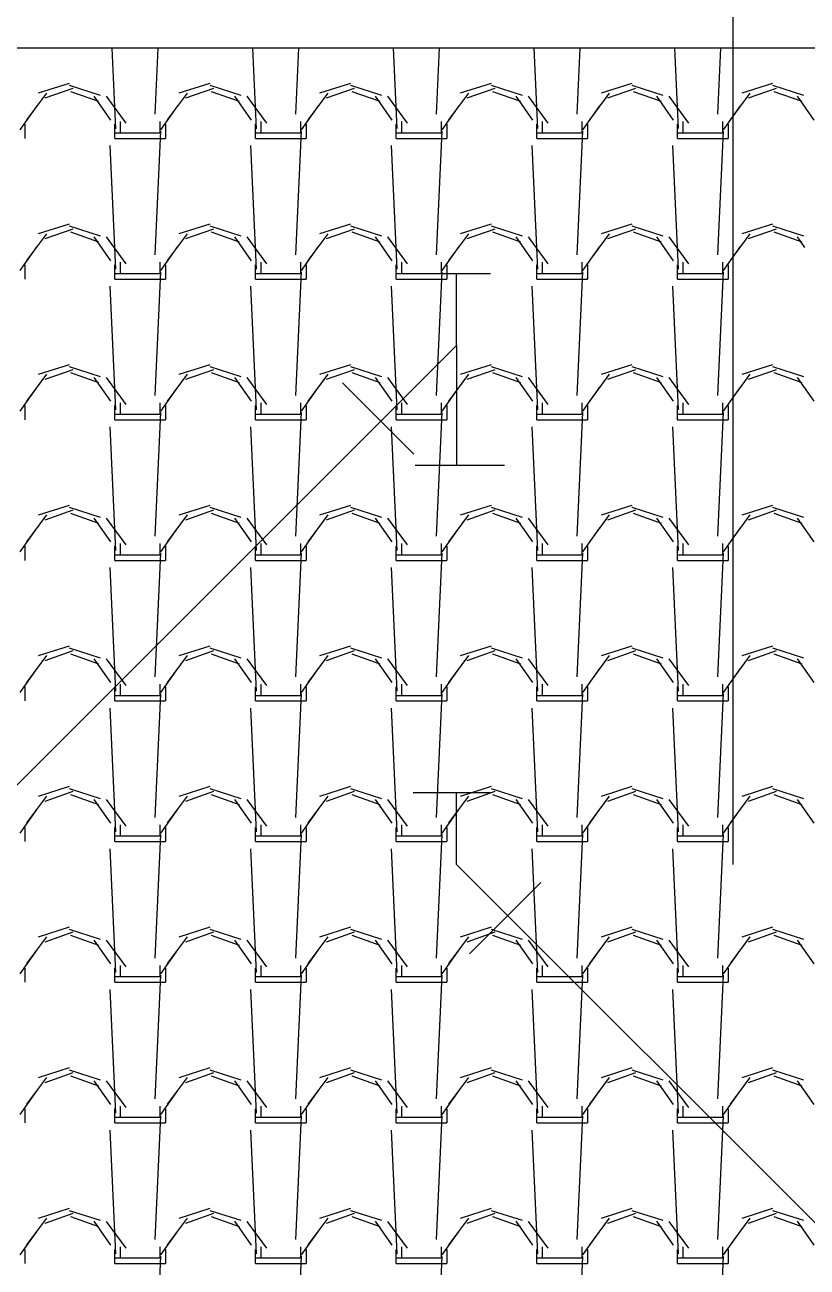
# Model space of a CAD drawing. Header units: millimetres. Extents: x 3923 to 4007, y 744 to 863.
# Drawn here: x 3931.839 to 3933.241, y 838.731 to 840.957 of the extents above; entities that cross this region are included whole.
import ezdxf

# ---------------------------------------------------------------- set-up
doc = ezdxf.new("R2010")
doc.units = ezdxf.units.MM
for name, color, linetype in [('-HIDRO', 8, 'Continuous'), ('CONEXÃO_HIDRÁULICA', 2, 'Continuous'), ('Esgoto', 5, 'Continuous')]:
    doc.layers.add(name, color=color, linetype=linetype)

msp = doc.modelspace()

# ---------------------------------------------------------------- linework, layer by layer
at = {"layer": '-HIDRO', "linetype": 'Continuous'}
for p, q in [((3938.5851, 840.915), (3929.0091, 840.915)), ((3932.0023, 840.771), (3931.9957, 840.915)), ((3932.073, 840.7968), (3932.0783, 840.915)), ((3932.2543, 840.771), (3932.2477, 840.915)), ((3932.325, 840.7968), (3932.3303, 840.915)), ((3932.5063, 840.7711), (3932.4997, 840.915)), ((3932.577, 840.7968), (3932.5823, 840.915)), ((3932.7583, 840.7711), (3932.7517, 840.915)), ((3932.829, 840.7968), (3932.8343, 840.915)), ((3933.0103, 840.7711), (3933.0037, 840.915)), ((3933.081, 840.7968), (3933.0863, 840.915)), ((3931.919, 840.8521), (3931.8636, 840.8345)), ((3931.9256, 840.8432), (3931.8752, 840.8256)), ((3931.9751, 840.8305), (3931.9196, 840.8482)), ((3931.9722, 840.8196), (3931.9218, 840.8373)), ((3932.171, 840.8521), (3932.1156, 840.8345)), ((3932.1776, 840.8432), (3932.1272, 840.8256)), ((3932.2271, 840.8305), (3932.1716, 840.8482)), ((3932.2242, 840.8196), (3932.1738, 840.8373)), ((3932.423, 840.8521), (3932.3676, 840.8345)), ((3932.4296, 840.8432), (3932.3792, 840.8256)), ((3932.4791, 840.8305), (3932.4236, 840.8482)), ((3932.4762, 840.8196), (3932.4258, 840.8373)), ((3932.675, 840.8521), (3932.6196, 840.8345)), ((3932.6816, 840.8432), (3932.6312, 840.8256)), ((3932.7311, 840.8305), (3932.6756, 840.8482)), ((3932.7282, 840.8196), (3932.6778, 840.8373)), ((3932.927, 840.8521), (3932.8716, 840.8345)), ((3932.9336, 840.8432), (3932.8832, 840.8256)), ((3932.9831, 840.8305), (3932.9276, 840.8482)), ((3932.9802, 840.8196), (3932.9298, 840.8373)), ((3933.179, 840.8521), (3933.1236, 840.8345)), ((3933.1856, 840.8432), (3933.1352, 840.8256)), ((3933.2351, 840.8305), (3933.1796, 840.8482)), ((3933.2322, 840.8196), (3933.1818, 840.8373)), ((3931.878, 840.8349), (3931.8427, 840.787)), ((3931.9937, 840.7865), (3931.9635, 840.8293)), ((3932.0209, 840.7811), (3931.9856, 840.829)), ((3932.13, 840.8349), (3932.0947, 840.787)), ((3932.2457, 840.7865), (3932.2155, 840.8293)), ((3932.2729, 840.7811), (3932.2376, 840.829)), ((3932.382, 840.8349), (3932.3467, 840.787)), ((3932.4977, 840.7865), (3932.4675, 840.8293)), ((3932.5249, 840.7811), (3932.4896, 840.829)), ((3932.634, 840.8349), (3932.5987, 840.787)), ((3932.7497, 840.7865), (3932.7195, 840.8293)), ((3932.7769, 840.7811), (3932.7416, 840.829)), ((3932.886, 840.8349), (3932.8507, 840.787)), ((3933.0017, 840.7865), (3932.9715, 840.8293)), ((3933.0289, 840.7811), (3932.9936, 840.829)), ((3933.138, 840.8349), (3933.1027, 840.787)), ((3933.2537, 840.7865), (3933.2235, 840.8293)), ((3931.8608, 840.8118), (3931.8306, 840.769)), ((3932.1128, 840.8118), (3932.0826, 840.769)), ((3932.3648, 840.8118), (3932.3346, 840.769)), ((3932.6168, 840.8118), (3932.5866, 840.769)), ((3932.8688, 840.8118), (3932.8386, 840.769)), ((3933.1208, 840.8118), (3933.0906, 840.769)), ((3931.8394, 840.7788), (3931.8394, 840.7536)), ((3932.0007, 840.7536), (3932.0007, 840.7788)), ((3932.0108, 840.7637), (3932.0108, 840.7838)), ((3932.0814, 840.7838), (3932.0814, 840.7637)), ((3932.0914, 840.7788), (3932.0914, 840.7536)), ((3932.2527, 840.7536), (3932.2527, 840.7788)), ((3932.2628, 840.7637), (3932.2628, 840.7838)), ((3932.3334, 840.7838), (3932.3334, 840.7637)), ((3932.3434, 840.7788), (3932.3434, 840.7536)), ((3932.5047, 840.7536), (3932.5047, 840.7788)), ((3932.5148, 840.7637), (3932.5148, 840.7838)), ((3932.5854, 840.7838), (3932.5854, 840.7637)), ((3932.5954, 840.7788), (3932.5954, 840.7536)), ((3932.7567, 840.7536), (3932.7567, 840.7788)), ((3932.7668, 840.7637), (3932.7668, 840.7838)), ((3932.8374, 840.7838), (3932.8374, 840.7637)), ((3932.8474, 840.7788), (3932.8474, 840.7536)), ((3933.0087, 840.7536), (3933.0087, 840.7788)), ((3933.0188, 840.7637), (3933.0188, 840.7838)), ((3933.0894, 840.7838), (3933.0894, 840.7637)), ((3933.0994, 840.7788), (3933.0994, 840.7536)), ((3932.0007, 840.7637), (3932.0108, 840.7637)), ((3932.0007, 840.7536), (3932.0108, 840.7536)), ((3932.0108, 840.7637), (3932.0814, 840.7637)), ((3932.0108, 840.7536), (3932.0914, 840.7536)), ((3932.073, 840.5448), (3932.083, 840.7666)), ((3932.2527, 840.7637), (3932.2628, 840.7637)), ((3932.2527, 840.7536), (3932.2628, 840.7536)), ((3932.2628, 840.7637), (3932.3334, 840.7637)), ((3932.2628, 840.7536), (3932.3434, 840.7536)), ((3932.325, 840.5448), (3932.335, 840.7666)), ((3932.5047, 840.7637), (3932.5148, 840.7637)), ((3932.5047, 840.7536), (3932.5148, 840.7536)), ((3932.5148, 840.7637), (3932.5854, 840.7637)), ((3932.5148, 840.7536), (3932.5954, 840.7536)), ((3932.577, 840.5448), (3932.587, 840.7665)), ((3932.7567, 840.7637), (3932.7668, 840.7637)), ((3932.7567, 840.7536), (3932.7668, 840.7536)), ((3932.7668, 840.7637), (3932.8374, 840.7637)), ((3932.7668, 840.7536), (3932.8474, 840.7536)), ((3932.829, 840.5448), (3932.839, 840.7665)), ((3933.0087, 840.7637), (3933.0188, 840.7637)), ((3933.0087, 840.7536), (3933.0188, 840.7536)), ((3933.0188, 840.7637), (3933.0894, 840.7637)), ((3933.0188, 840.7536), (3933.0994, 840.7536)), ((3933.081, 840.5448), (3933.091, 840.7665)), ((3932.0023, 840.519), (3931.9922, 840.7408)), ((3932.2543, 840.519), (3932.2442, 840.7408)), ((3932.5063, 840.5191), (3932.4962, 840.7408)), ((3932.7583, 840.5191), (3932.7482, 840.7408)), ((3933.0103, 840.5191), (3933.0002, 840.7408)), ((3931.919, 840.6001), (3931.8636, 840.5825)), ((3931.9256, 840.5912), (3931.8752, 840.5736)), ((3931.9751, 840.5785), (3931.9196, 840.5962)), ((3932.171, 840.6001), (3932.1156, 840.5825)), ((3932.1776, 840.5912), (3932.1272, 840.5736)), ((3932.2271, 840.5785), (3932.1716, 840.5962)), ((3932.423, 840.6001), (3932.3676, 840.5825)), ((3932.4296, 840.5912), (3932.3792, 840.5736)), ((3932.4791, 840.5785), (3932.4236, 840.5962)), ((3932.675, 840.6001), (3932.6196, 840.5825)), ((3932.6816, 840.5912), (3932.6312, 840.5736)), ((3932.7311, 840.5785), (3932.6756, 840.5962)), ((3932.927, 840.6001), (3932.8716, 840.5825)), ((3932.9336, 840.5912), (3932.8832, 840.5736)), ((3932.9831, 840.5785), (3932.9276, 840.5962)), ((3933.179, 840.6001), (3933.1236, 840.5825)), ((3933.1856, 840.5912), (3933.1352, 840.5736)), ((3933.2351, 840.5785), (3933.1796, 840.5962)), ((3931.878, 840.5829), (3931.8427, 840.535)), ((3931.9722, 840.5676), (3931.9218, 840.5853)), ((3931.9937, 840.5345), (3931.9635, 840.5773)), ((3932.0209, 840.5291), (3931.9856, 840.577)), ((3932.13, 840.5829), (3932.0947, 840.535)), ((3932.2242, 840.5676), (3932.1738, 840.5853)), ((3932.2457, 840.5345), (3932.2155, 840.5773)), ((3932.2729, 840.5291), (3932.2376, 840.577)), ((3932.382, 840.5829), (3932.3467, 840.535)), ((3932.4762, 840.5676), (3932.4258, 840.5853)), ((3932.4977, 840.5345), (3932.4675, 840.5773)), ((3932.5249, 840.5291), (3932.4896, 840.577)), ((3932.634, 840.5829), (3932.5987, 840.535)), ((3932.7282, 840.5676), (3932.6778, 840.5853)), ((3932.7497, 840.5345), (3932.7195, 840.5773)), ((3932.7769, 840.5291), (3932.7416, 840.577)), ((3932.886, 840.5829), (3932.8507, 840.535)), ((3932.9802, 840.5676), (3932.9298, 840.5853)), ((3933.0017, 840.5345), (3932.9715, 840.5773)), ((3933.0289, 840.5291), (3932.9936, 840.577)), ((3933.138, 840.5829), (3933.1027, 840.535)), ((3933.2322, 840.5676), (3933.1818, 840.5853)), ((3933.2369, 840.5583), (3933.2235, 840.5773)), ((3931.8608, 840.5598), (3931.8306, 840.517)), ((3932.1128, 840.5598), (3932.0826, 840.517)), ((3932.3648, 840.5598), (3932.3346, 840.517)), ((3932.6168, 840.5598), (3932.5866, 840.517)), ((3932.8688, 840.5598), (3932.8386, 840.517)), ((3933.1208, 840.5598), (3933.0906, 840.517)), ((3931.8394, 840.5268), (3931.8394, 840.5016)), ((3932.0007, 840.5016), (3932.0007, 840.5268)), ((3932.0108, 840.5117), (3932.0108, 840.5318)), ((3932.0814, 840.5318), (3932.0814, 840.5117)), ((3932.0914, 840.5268), (3932.0914, 840.5016)), ((3932.2527, 840.5016), (3932.2527, 840.5268)), ((3932.2628, 840.5117), (3932.2628, 840.5318)), ((3932.3334, 840.5318), (3932.3334, 840.5117)), ((3932.3434, 840.5268), (3932.3434, 840.5016)), ((3932.5047, 840.5016), (3932.5047, 840.5268)), ((3932.5148, 840.5117), (3932.5148, 840.5318)), ((3932.5854, 840.5318), (3932.5854, 840.5117)), ((3932.5954, 840.5268), (3932.5954, 840.5016)), ((3932.7567, 840.5016), (3932.7567, 840.5268)), ((3932.7668, 840.5117), (3932.7668, 840.5318)), ((3932.8374, 840.5318), (3932.8374, 840.5117)), ((3932.8474, 840.5268), (3932.8474, 840.5016)), ((3933.0087, 840.5016), (3933.0087, 840.5268)), ((3933.0188, 840.5117), (3933.0188, 840.5318)), ((3933.0894, 840.5318), (3933.0894, 840.5117)), ((3933.0994, 840.5268), (3933.0994, 840.5016)), ((3932.0007, 840.5117), (3932.0108, 840.5117)), ((3932.0108, 840.5117), (3932.0814, 840.5117)), ((3932.073, 840.2928), (3932.083, 840.5146)), ((3932.2527, 840.5117), (3932.2628, 840.5117)), ((3932.2628, 840.5117), (3932.3334, 840.5117)), ((3932.325, 840.2928), (3932.335, 840.5146)), ((3932.5047, 840.5117), (3932.5148, 840.5117)), ((3932.5148, 840.5117), (3932.5854, 840.5117)), ((3932.577, 840.2928), (3932.587, 840.5145)), ((3932.7567, 840.5117), (3932.7668, 840.5117)), ((3932.7668, 840.5117), (3932.8374, 840.5117)), ((3932.829, 840.2928), (3932.839, 840.5145)), ((3933.0087, 840.5117), (3933.0188, 840.5117)), ((3933.0188, 840.5117), (3933.0894, 840.5117)), ((3933.081, 840.2928), (3933.091, 840.5145)), ((3932.0023, 840.267), (3931.9922, 840.4888)), ((3932.0007, 840.5016), (3932.0108, 840.5016)), ((3932.0108, 840.5016), (3932.0914, 840.5016)), ((3932.2543, 840.267), (3932.2442, 840.4888)), ((3932.2527, 840.5016), (3932.2628, 840.5016)), ((3932.2628, 840.5016), (3932.3434, 840.5016)), ((3932.5063, 840.2671), (3932.4962, 840.4888)), ((3932.5047, 840.5016), (3932.5148, 840.5016)), ((3932.5148, 840.5016), (3932.5954, 840.5016)), ((3932.7583, 840.2671), (3932.7482, 840.4888)), ((3932.7567, 840.5016), (3932.7668, 840.5016)), ((3932.7668, 840.5016), (3932.8474, 840.5016)), ((3933.0103, 840.2671), (3933.0002, 840.4888)), ((3933.0087, 840.5016), (3933.0188, 840.5016)), ((3933.0188, 840.5016), (3933.0994, 840.5016)), ((3931.919, 840.3481), (3931.8636, 840.3305)), ((3932.171, 840.3481), (3932.1156, 840.3305)), ((3932.423, 840.3481), (3932.3676, 840.3305)), ((3932.675, 840.3481), (3932.6196, 840.3305)), ((3932.927, 840.3481), (3932.8716, 840.3305)), ((3933.179, 840.3481), (3933.1236, 840.3305)), ((3931.878, 840.3309), (3931.8427, 840.283)), ((3931.9256, 840.3392), (3931.8752, 840.3216)), ((3931.9751, 840.3265), (3931.9196, 840.3442)), ((3931.9722, 840.3156), (3931.9218, 840.3333)), ((3931.9937, 840.2825), (3931.9635, 840.3253)), ((3932.0209, 840.2771), (3931.9856, 840.325)), ((3932.13, 840.3309), (3932.0947, 840.283)), ((3932.1776, 840.3392), (3932.1272, 840.3216)), ((3932.2271, 840.3265), (3932.1716, 840.3442)), ((3932.2242, 840.3156), (3932.1738, 840.3333)), ((3932.2457, 840.2825), (3932.2155, 840.3253)), ((3932.2729, 840.2771), (3932.2376, 840.325)), ((3932.382, 840.3309), (3932.3467, 840.283)), ((3932.4296, 840.3392), (3932.3792, 840.3216)), ((3932.4791, 840.3265), (3932.4236, 840.3442)), ((3932.4762, 840.3156), (3932.4258, 840.3333)), ((3932.4977, 840.2825), (3932.4675, 840.3253)), ((3932.5249, 840.2771), (3932.4896, 840.325)), ((3932.634, 840.3309), (3932.5987, 840.283)), ((3932.6816, 840.3392), (3932.6312, 840.3216)), ((3932.7311, 840.3265), (3932.6756, 840.3442)), ((3932.7282, 840.3156), (3932.6778, 840.3333)), ((3932.7497, 840.2825), (3932.7195, 840.3253)), ((3932.7769, 840.2771), (3932.7416, 840.325)), ((3932.886, 840.3309), (3932.8507, 840.283)), ((3932.9336, 840.3392), (3932.8832, 840.3216)), ((3932.9831, 840.3265), (3932.9276, 840.3442)), ((3932.9802, 840.3156), (3932.9298, 840.3333)), ((3933.0017, 840.2825), (3932.9715, 840.3253)), ((3933.0289, 840.2771), (3932.9936, 840.325)), ((3933.138, 840.3309), (3933.1027, 840.283)), ((3933.1856, 840.3392), (3933.1352, 840.3216)), ((3933.2351, 840.3265), (3933.1796, 840.3442)), ((3933.2322, 840.3156), (3933.1818, 840.3333)), ((3933.2537, 840.2825), (3933.2235, 840.3253)), ((3931.8608, 840.3078), (3931.8306, 840.265)), ((3932.1128, 840.3078), (3932.0826, 840.265)), ((3932.3648, 840.3078), (3932.3346, 840.265)), ((3932.6168, 840.3078), (3932.5866, 840.265)), ((3932.8688, 840.3078), (3932.8386, 840.265)), ((3933.1208, 840.3078), (3933.0906, 840.265)), ((3932.0108, 840.2597), (3932.0108, 840.2798)), ((3932.0814, 840.2798), (3932.0814, 840.2597)), ((3932.2628, 840.2597), (3932.2628, 840.2798)), ((3932.3334, 840.2798), (3932.3334, 840.2597)), ((3932.5148, 840.2597), (3932.5148, 840.2798)), ((3932.5854, 840.2798), (3932.5854, 840.2597)), ((3932.7668, 840.2597), (3932.7668, 840.2798)), ((3932.8374, 840.2798), (3932.8374, 840.2597)), ((3933.0188, 840.2597), (3933.0188, 840.2798)), ((3933.0894, 840.2798), (3933.0894, 840.2597)), ((3931.8394, 840.2748), (3931.8394, 840.2496)), ((3932.0007, 840.2496), (3932.0007, 840.2748)), ((3932.0007, 840.2597), (3932.0108, 840.2597)), ((3932.0108, 840.2597), (3932.0814, 840.2597)), ((3932.073, 840.0408), (3932.083, 840.2626)), ((3932.0914, 840.2748), (3932.0914, 840.2496)), ((3932.2527, 840.2496), (3932.2527, 840.2748)), ((3932.2527, 840.2597), (3932.2628, 840.2597)), ((3932.2628, 840.2597), (3932.3334, 840.2597)), ((3932.325, 840.0408), (3932.335, 840.2626)), ((3932.3434, 840.2748), (3932.3434, 840.2496)), ((3932.5047, 840.2496), (3932.5047, 840.2748)), ((3932.5047, 840.2597), (3932.5148, 840.2597)), ((3932.5148, 840.2597), (3932.5854, 840.2597)), ((3932.577, 840.0408), (3932.587, 840.2625)), ((3932.5954, 840.2748), (3932.5954, 840.2496)), ((3932.7567, 840.2496), (3932.7567, 840.2748)), ((3932.7567, 840.2597), (3932.7668, 840.2597)), ((3932.7668, 840.2597), (3932.8374, 840.2597)), ((3932.829, 840.0408), (3932.839, 840.2625)), ((3932.8474, 840.2748), (3932.8474, 840.2496)), ((3933.0087, 840.2496), (3933.0087, 840.2748)), ((3933.0087, 840.2597), (3933.0188, 840.2597)), ((3933.0188, 840.2597), (3933.0894, 840.2597)), ((3933.081, 840.0408), (3933.091, 840.2625)), ((3933.0994, 840.2748), (3933.0994, 840.2496)), ((3932.0023, 840.015), (3931.9922, 840.2368)), ((3932.0007, 840.2496), (3932.0108, 840.2496)), ((3932.0108, 840.2496), (3932.0914, 840.2496)), ((3932.2543, 840.015), (3932.2442, 840.2368)), ((3932.2527, 840.2496), (3932.2628, 840.2496)), ((3932.2628, 840.2496), (3932.3434, 840.2496)), ((3932.5063, 840.0151), (3932.4962, 840.2368)), ((3932.5047, 840.2496), (3932.5148, 840.2496)), ((3932.5148, 840.2496), (3932.5954, 840.2496)), ((3932.7583, 840.0151), (3932.7482, 840.2368)), ((3932.7567, 840.2496), (3932.7668, 840.2496)), ((3932.7668, 840.2496), (3932.8474, 840.2496)), ((3933.0103, 840.0151), (3933.0002, 840.2368)), ((3933.0087, 840.2496), (3933.0188, 840.2496)), ((3933.0188, 840.2496), (3933.0994, 840.2496)), ((3931.878, 840.0789), (3931.8427, 840.031)), ((3931.919, 840.0961), (3931.8636, 840.0785)), ((3931.9256, 840.0872), (3931.8752, 840.0696)), ((3931.9751, 840.0745), (3931.9196, 840.0922)), ((3931.9722, 840.0636), (3931.9218, 840.0813)), ((3932.13, 840.0789), (3932.0947, 840.031)), ((3932.171, 840.0961), (3932.1156, 840.0785)), ((3932.1776, 840.0872), (3932.1272, 840.0696)), ((3932.2271, 840.0745), (3932.1716, 840.0922)), ((3932.2242, 840.0636), (3932.1738, 840.0813)), ((3932.382, 840.0789), (3932.3467, 840.031)), ((3932.423, 840.0961), (3932.3676, 840.0785)), ((3932.4296, 840.0872), (3932.3792, 840.0696)), ((3932.4791, 840.0745), (3932.4236, 840.0922)), ((3932.4762, 840.0636), (3932.4258, 840.0813)), ((3932.634, 840.0789), (3932.5987, 840.031)), ((3932.675, 840.0961), (3932.6196, 840.0785)), ((3932.6816, 840.0872), (3932.6312, 840.0696)), ((3932.7311, 840.0745), (3932.6756, 840.0922)), ((3932.7282, 840.0636), (3932.6778, 840.0813)), ((3932.886, 840.0789), (3932.8507, 840.031)), ((3932.927, 840.0961), (3932.8716, 840.0785)), ((3932.9336, 840.0872), (3932.8832, 840.0696)), ((3932.9831, 840.0745), (3932.9276, 840.0922)), ((3932.9802, 840.0636), (3932.9298, 840.0813)), ((3933.138, 840.0789), (3933.1027, 840.031)), ((3933.179, 840.0961), (3933.1236, 840.0785)), ((3933.1856, 840.0872), (3933.1352, 840.0696)), ((3933.2351, 840.0745), (3933.1796, 840.0922)), ((3933.2322, 840.0636), (3933.1818, 840.0813)), ((3931.9937, 840.0305), (3931.9635, 840.0733)), ((3932.0209, 840.0251), (3931.9856, 840.073)), ((3932.2457, 840.0305), (3932.2155, 840.0733)), ((3932.2729, 840.0251), (3932.2376, 840.073)), ((3932.4977, 840.0305), (3932.4675, 840.0733)), ((3932.5249, 840.0251), (3932.4896, 840.073)), ((3932.7497, 840.0305), (3932.7195, 840.0733)), ((3932.7769, 840.0251), (3932.7416, 840.073)), ((3933.0017, 840.0305), (3932.9715, 840.0733)), ((3933.0289, 840.0251), (3932.9936, 840.073)), ((3933.2537, 840.0305), (3933.2235, 840.0733)), ((3931.8608, 840.0558), (3931.8306, 840.013)), ((3932.1128, 840.0558), (3932.0826, 840.013)), ((3932.3648, 840.0558), (3932.3346, 840.013)), ((3932.6168, 840.0558), (3932.5866, 840.013)), ((3932.8688, 840.0558), (3932.8386, 840.013)), ((3933.1208, 840.0558), (3933.0906, 840.013)), ((3931.8394, 840.0228), (3931.8394, 839.9976)), ((3932.0007, 839.9976), (3932.0007, 840.0228)), ((3932.0108, 840.0077), (3932.0108, 840.0278)), ((3932.0814, 840.0278), (3932.0814, 840.0077)), ((3932.0914, 840.0228), (3932.0914, 839.9976)), ((3932.2527, 839.9976), (3932.2527, 840.0228)), ((3932.2628, 840.0077), (3932.2628, 840.0278)), ((3932.3334, 840.0278), (3932.3334, 840.0077)), ((3932.3434, 840.0228), (3932.3434, 839.9976)), ((3932.5047, 839.9976), (3932.5047, 840.0228)), ((3932.5148, 840.0077), (3932.5148, 840.0278)), ((3932.5854, 840.0278), (3932.5854, 840.0077)), ((3932.5954, 840.0228), (3932.5954, 839.9976)), ((3932.7567, 839.9976), (3932.7567, 840.0228)), ((3932.7668, 840.0077), (3932.7668, 840.0278)), ((3932.8374, 840.0278), (3932.8374, 840.0077)), ((3932.8474, 840.0228), (3932.8474, 839.9976)), ((3933.0087, 839.9976), (3933.0087, 840.0228)), ((3933.0188, 840.0077), (3933.0188, 840.0278)), ((3933.0894, 840.0278), (3933.0894, 840.0077)), ((3933.0994, 840.0228), (3933.0994, 839.9976)), ((3932.0007, 840.0077), (3932.0108, 840.0077)), ((3932.0007, 839.9976), (3932.0108, 839.9976)), ((3932.0108, 840.0077), (3932.0814, 840.0077)), ((3932.0108, 839.9976), (3932.0914, 839.9976)), ((3932.073, 839.7888), (3932.083, 840.0106)), ((3932.2527, 840.0077), (3932.2628, 840.0077)), ((3932.2527, 839.9976), (3932.2628, 839.9976)), ((3932.2628, 840.0077), (3932.3334, 840.0077)), ((3932.2628, 839.9976), (3932.3434, 839.9976)), ((3932.325, 839.7888), (3932.335, 840.0106)), ((3932.5047, 840.0077), (3932.5148, 840.0077)), ((3932.5047, 839.9976), (3932.5148, 839.9976)), ((3932.5148, 840.0077), (3932.5854, 840.0077)), ((3932.5148, 839.9976), (3932.5954, 839.9976)), ((3932.577, 839.7888), (3932.587, 840.0105)), ((3932.7567, 840.0077), (3932.7668, 840.0077)), ((3932.7567, 839.9976), (3932.7668, 839.9976)), ((3932.7668, 840.0077), (3932.8374, 840.0077)), ((3932.7668, 839.9976), (3932.8474, 839.9976)), ((3932.829, 839.7888), (3932.839, 840.0105)), ((3933.0087, 840.0077), (3933.0188, 840.0077)), ((3933.0087, 839.9976), (3933.0188, 839.9976)), ((3933.0188, 840.0077), (3933.0894, 840.0077)), ((3933.0188, 839.9976), (3933.0994, 839.9976)), ((3933.081, 839.7888), (3933.091, 840.0105)), ((3932.0023, 839.763), (3931.9922, 839.9848)), ((3932.2543, 839.763), (3932.2442, 839.9848)), ((3932.5063, 839.7631), (3932.4962, 839.9848)), ((3932.7583, 839.7631), (3932.7482, 839.9848)), ((3933.0103, 839.7631), (3933.0002, 839.9848)), ((3931.919, 839.8441), (3931.8636, 839.8265)), ((3931.9256, 839.8352), (3931.8752, 839.8176)), ((3931.9751, 839.8225), (3931.9196, 839.8402)), ((3932.171, 839.8441), (3932.1156, 839.8265)), ((3932.1776, 839.8352), (3932.1272, 839.8176)), ((3932.2271, 839.8225), (3932.1716, 839.8402)), ((3932.423, 839.8441), (3932.3676, 839.8265)), ((3932.4296, 839.8352), (3932.3792, 839.8176)), ((3932.4791, 839.8225), (3932.4236, 839.8402)), ((3932.675, 839.8441), (3932.6196, 839.8265)), ((3932.6816, 839.8352), (3932.6312, 839.8176)), ((3932.7311, 839.8225), (3932.6756, 839.8402)), ((3932.927, 839.8441), (3932.8716, 839.8265)), ((3932.9336, 839.8352), (3932.8832, 839.8176)), ((3932.9831, 839.8225), (3932.9276, 839.8402)), ((3933.179, 839.8441), (3933.1236, 839.8265)), ((3933.1856, 839.8352), (3933.1352, 839.8176)), ((3933.2351, 839.8225), (3933.1796, 839.8402)), ((3931.878, 839.8269), (3931.8427, 839.779)), ((3931.9722, 839.8116), (3931.9218, 839.8293)), ((3931.9937, 839.7785), (3931.9635, 839.8213)), ((3932.0209, 839.7731), (3931.9856, 839.821)), ((3932.13, 839.8269), (3932.0947, 839.779)), ((3932.2242, 839.8116), (3932.1738, 839.8293)), ((3932.2457, 839.7785), (3932.2155, 839.8213)), ((3932.2729, 839.7731), (3932.2376, 839.821)), ((3932.382, 839.8269), (3932.3467, 839.779)), ((3932.4762, 839.8116), (3932.4258, 839.8293)), ((3932.4977, 839.7785), (3932.4675, 839.8213)), ((3932.5249, 839.7731), (3932.4896, 839.821)), ((3932.634, 839.8269), (3932.5987, 839.779)), ((3932.7282, 839.8116), (3932.6778, 839.8293)), ((3932.7497, 839.7785), (3932.7195, 839.8213)), ((3932.7769, 839.7731), (3932.7416, 839.821)), ((3932.886, 839.8269), (3932.8507, 839.779)), ((3932.9802, 839.8116), (3932.9298, 839.8293)), ((3933.0017, 839.7785), (3932.9715, 839.8213)), ((3933.0289, 839.7731), (3932.9936, 839.821)), ((3933.138, 839.8269), (3933.1027, 839.779)), ((3933.2322, 839.8116), (3933.1818, 839.8293)), ((3933.2537, 839.7785), (3933.2235, 839.8213)), ((3931.8608, 839.8038), (3931.8306, 839.761)), ((3932.1128, 839.8038), (3932.0826, 839.761)), ((3932.3648, 839.8038), (3932.3346, 839.761)), ((3932.6168, 839.8038), (3932.5866, 839.761)), ((3932.8688, 839.8038), (3932.8386, 839.761)), ((3933.1208, 839.8038), (3933.0906, 839.761)), ((3931.8394, 839.7708), (3931.8394, 839.7456)), ((3932.0007, 839.7456), (3932.0007, 839.7708)), ((3932.0108, 839.7557), (3932.0108, 839.7758)), ((3932.0814, 839.7758), (3932.0814, 839.7557)), ((3932.0914, 839.7708), (3932.0914, 839.7456)), ((3932.2527, 839.7456), (3932.2527, 839.7708)), ((3932.2628, 839.7557), (3932.2628, 839.7758)), ((3932.3334, 839.7758), (3932.3334, 839.7557)), ((3932.3434, 839.7708), (3932.3434, 839.7456)), ((3932.5047, 839.7456), (3932.5047, 839.7708)), ((3932.5148, 839.7557), (3932.5148, 839.7758)), ((3932.5854, 839.7758), (3932.5854, 839.7557)), ((3932.5954, 839.7708), (3932.5954, 839.7456)), ((3932.7567, 839.7456), (3932.7567, 839.7708)), ((3932.7668, 839.7557), (3932.7668, 839.7758)), ((3932.8374, 839.7758), (3932.8374, 839.7557)), ((3932.8474, 839.7708), (3932.8474, 839.7456)), ((3933.0087, 839.7456), (3933.0087, 839.7708)), ((3933.0188, 839.7557), (3933.0188, 839.7758)), ((3933.0894, 839.7758), (3933.0894, 839.7557)), ((3933.0994, 839.7708), (3933.0994, 839.7456)), ((3932.0007, 839.7557), (3932.0108, 839.7557)), ((3932.0007, 839.7456), (3932.0108, 839.7456)), ((3932.0108, 839.7557), (3932.0814, 839.7557)), ((3932.0108, 839.7456), (3932.0914, 839.7456)), ((3932.073, 839.5368), (3932.083, 839.7586)), ((3932.2527, 839.7557), (3932.2628, 839.7557)), ((3932.2527, 839.7456), (3932.2628, 839.7456)), ((3932.2628, 839.7557), (3932.3334, 839.7557)), ((3932.2628, 839.7456), (3932.3434, 839.7456)), ((3932.325, 839.5368), (3932.335, 839.7586)), ((3932.5047, 839.7557), (3932.5148, 839.7557)), ((3932.5047, 839.7456), (3932.5148, 839.7456)), ((3932.5148, 839.7557), (3932.5854, 839.7557)), ((3932.5148, 839.7456), (3932.5954, 839.7456)), ((3932.577, 839.5368), (3932.587, 839.7585)), ((3932.7567, 839.7557), (3932.7668, 839.7557)), ((3932.7567, 839.7456), (3932.7668, 839.7456)), ((3932.7668, 839.7557), (3932.8374, 839.7557)), ((3932.7668, 839.7456), (3932.8474, 839.7456)), ((3932.829, 839.5368), (3932.839, 839.7585)), ((3933.0087, 839.7557), (3933.0188, 839.7557)), ((3933.0087, 839.7456), (3933.0188, 839.7456)), ((3933.0188, 839.7557), (3933.0894, 839.7557)), ((3933.0188, 839.7456), (3933.0994, 839.7456)), ((3933.081, 839.5368), (3933.091, 839.7585)), ((3932.0023, 839.511), (3931.9922, 839.7328)), ((3932.2543, 839.511), (3932.2442, 839.7328)), ((3932.5063, 839.5111), (3932.4962, 839.7328)), ((3932.7583, 839.5111), (3932.7482, 839.7328)), ((3933.0103, 839.5111), (3933.0002, 839.7328)), ((3931.919, 839.5921), (3931.8636, 839.5745)), ((3932.171, 839.5921), (3932.1156, 839.5745)), ((3932.423, 839.5921), (3932.3676, 839.5745)), ((3932.675, 839.5921), (3932.6196, 839.5745)), ((3932.927, 839.5921), (3932.8716, 839.5745)), ((3933.179, 839.5921), (3933.1236, 839.5745)), ((3931.878, 839.5749), (3931.8427, 839.527)), ((3931.9256, 839.5832), (3931.8752, 839.5656)), ((3931.9751, 839.5705), (3931.9196, 839.5881)), ((3931.9722, 839.5596), (3931.9218, 839.5773)), ((3931.9937, 839.5265), (3931.9635, 839.5693)), ((3932.0209, 839.5211), (3931.9856, 839.569)), ((3932.13, 839.5749), (3932.0947, 839.527)), ((3932.1776, 839.5832), (3932.1272, 839.5656)), ((3932.2271, 839.5705), (3932.1716, 839.5881)), ((3932.2242, 839.5596), (3932.1738, 839.5773)), ((3932.2457, 839.5265), (3932.2155, 839.5693)), ((3932.2729, 839.5211), (3932.2376, 839.569)), ((3932.382, 839.5749), (3932.3467, 839.527)), ((3932.4296, 839.5832), (3932.3792, 839.5656)), ((3932.4791, 839.5705), (3932.4236, 839.5881)), ((3932.4762, 839.5596), (3932.4258, 839.5773)), ((3932.4977, 839.5265), (3932.4675, 839.5693)), ((3932.5249, 839.5211), (3932.4896, 839.569)), ((3932.634, 839.5749), (3932.5987, 839.527)), ((3932.6816, 839.5832), (3932.6312, 839.5656)), ((3932.7311, 839.5705), (3932.6756, 839.5881)), ((3932.7282, 839.5596), (3932.6778, 839.5773)), ((3932.7497, 839.5265), (3932.7195, 839.5693)), ((3932.7769, 839.5211), (3932.7416, 839.569)), ((3932.886, 839.5749), (3932.8507, 839.527)), ((3932.9336, 839.5832), (3932.8832, 839.5656)), ((3932.9831, 839.5705), (3932.9276, 839.5881)), ((3932.9802, 839.5596), (3932.9298, 839.5773)), ((3933.0017, 839.5265), (3932.9715, 839.5693)), ((3933.0289, 839.5211), (3932.9936, 839.569)), ((3933.138, 839.5749), (3933.1027, 839.527)), ((3933.1856, 839.5832), (3933.1352, 839.5656)), ((3933.2351, 839.5705), (3933.1796, 839.5881)), ((3933.2322, 839.5596), (3933.1818, 839.5773)), ((3933.2537, 839.5265), (3933.2235, 839.5693)), ((3931.8608, 839.5518), (3931.8306, 839.509)), ((3932.1128, 839.5518), (3932.0826, 839.509)), ((3932.3648, 839.5518), (3932.3346, 839.509)), ((3932.6168, 839.5518), (3932.5866, 839.509)), ((3932.8688, 839.5518), (3932.8386, 839.509)), ((3933.1208, 839.5518), (3933.0906, 839.509)), ((3932.0108, 839.5037), (3932.0108, 839.5238)), ((3932.0814, 839.5238), (3932.0814, 839.5037)), ((3932.2628, 839.5037), (3932.2628, 839.5238)), ((3932.3334, 839.5238), (3932.3334, 839.5037)), ((3932.5148, 839.5037), (3932.5148, 839.5238)), ((3932.5854, 839.5238), (3932.5854, 839.5037)), ((3932.7668, 839.5037), (3932.7668, 839.5238)), ((3932.8374, 839.5238), (3932.8374, 839.5037)), ((3933.0188, 839.5037), (3933.0188, 839.5238)), ((3933.0894, 839.5238), (3933.0894, 839.5037)), ((3931.8394, 839.5188), (3931.8394, 839.4936)), ((3932.0007, 839.4936), (3932.0007, 839.5188)), ((3932.0007, 839.5037), (3932.0108, 839.5037)), ((3932.0108, 839.5037), (3932.0814, 839.5037)), ((3932.073, 839.2848), (3932.083, 839.5066)), ((3932.0914, 839.5188), (3932.0914, 839.4936)), ((3932.2527, 839.4936), (3932.2527, 839.5188)), ((3932.2527, 839.5037), (3932.2628, 839.5037)), ((3932.2628, 839.5037), (3932.3334, 839.5037)), ((3932.325, 839.2848), (3932.335, 839.5066)), ((3932.3434, 839.5188), (3932.3434, 839.4936)), ((3932.5047, 839.4936), (3932.5047, 839.5188)), ((3932.5047, 839.5037), (3932.5148, 839.5037)), ((3932.5148, 839.5037), (3932.5854, 839.5037)), ((3932.577, 839.2848), (3932.587, 839.5065)), ((3932.5954, 839.5188), (3932.5954, 839.4936)), ((3932.7567, 839.4936), (3932.7567, 839.5188)), ((3932.7567, 839.5037), (3932.7668, 839.5037)), ((3932.7668, 839.5037), (3932.8374, 839.5037)), ((3932.829, 839.2848), (3932.839, 839.5065)), ((3932.8474, 839.5188), (3932.8474, 839.4936)), ((3933.0087, 839.4936), (3933.0087, 839.5188)), ((3933.0087, 839.5037), (3933.0188, 839.5037)), ((3933.0188, 839.5037), (3933.0894, 839.5037)), ((3933.081, 839.2848), (3933.091, 839.5065)), ((3933.0994, 839.5188), (3933.0994, 839.4936)), ((3932.0023, 839.259), (3931.9922, 839.4808)), ((3932.0007, 839.4936), (3932.0108, 839.4936)), ((3932.0108, 839.4936), (3932.0914, 839.4936)), ((3932.2543, 839.259), (3932.2442, 839.4808)), ((3932.2527, 839.4936), (3932.2628, 839.4936)), ((3932.2628, 839.4936), (3932.3434, 839.4936)), ((3932.5063, 839.2591), (3932.4962, 839.4808)), ((3932.5047, 839.4936), (3932.5148, 839.4936)), ((3932.5148, 839.4936), (3932.5954, 839.4936)), ((3932.7583, 839.2591), (3932.7482, 839.4808)), ((3932.7567, 839.4936), (3932.7668, 839.4936)), ((3932.7668, 839.4936), (3932.8474, 839.4936)), ((3933.0103, 839.2591), (3933.0002, 839.4808)), ((3933.0087, 839.4936), (3933.0188, 839.4936)), ((3933.0188, 839.4936), (3933.0994, 839.4936)), ((3931.878, 839.3229), (3931.8427, 839.275)), ((3931.919, 839.3401), (3931.8636, 839.3225)), ((3931.9256, 839.3312), (3931.8752, 839.3136)), ((3931.9751, 839.3185), (3931.9196, 839.3361)), ((3931.9722, 839.3076), (3931.9218, 839.3253)), ((3932.13, 839.3229), (3932.0947, 839.275)), ((3932.171, 839.3401), (3932.1156, 839.3225)), ((3932.1776, 839.3312), (3932.1272, 839.3136)), ((3932.2271, 839.3185), (3932.1716, 839.3361)), ((3932.2242, 839.3076), (3932.1738, 839.3253)), ((3932.382, 839.3229), (3932.3467, 839.275)), ((3932.423, 839.3401), (3932.3676, 839.3225)), ((3932.4296, 839.3312), (3932.3792, 839.3136)), ((3932.4791, 839.3185), (3932.4236, 839.3361)), ((3932.4762, 839.3076), (3932.4258, 839.3253)), ((3932.634, 839.3229), (3932.5987, 839.275)), ((3932.675, 839.3401), (3932.6196, 839.3225)), ((3932.6816, 839.3312), (3932.6312, 839.3136)), ((3932.7311, 839.3185), (3932.6756, 839.3361)), ((3932.7282, 839.3076), (3932.6778, 839.3253)), ((3932.886, 839.3229), (3932.8507, 839.275)), ((3932.927, 839.3401), (3932.8716, 839.3225)), ((3932.9336, 839.3312), (3932.8832, 839.3136)), ((3932.9831, 839.3185), (3932.9276, 839.3361)), ((3932.9802, 839.3076), (3932.9298, 839.3253)), ((3933.138, 839.3229), (3933.1027, 839.275)), ((3933.179, 839.3401), (3933.1236, 839.3225)), ((3933.1856, 839.3312), (3933.1352, 839.3136)), ((3933.2351, 839.3185), (3933.1796, 839.3361)), ((3933.2322, 839.3076), (3933.1818, 839.3253)), ((3931.8608, 839.2998), (3931.8306, 839.257)), ((3931.9937, 839.2745), (3931.9634, 839.3173)), ((3932.0209, 839.2691), (3931.9856, 839.317)), ((3932.1128, 839.2998), (3932.0826, 839.257)), ((3932.2457, 839.2745), (3932.2155, 839.3173)), ((3932.2729, 839.2691), (3932.2376, 839.317)), ((3932.3648, 839.2998), (3932.3346, 839.257)), ((3932.4977, 839.2745), (3932.4675, 839.3173)), ((3932.5249, 839.2691), (3932.4896, 839.317)), ((3932.6168, 839.2998), (3932.5866, 839.257)), ((3932.7497, 839.2745), (3932.7195, 839.3173)), ((3932.7769, 839.2691), (3932.7416, 839.317)), ((3932.8688, 839.2998), (3932.8386, 839.257)), ((3933.0017, 839.2745), (3932.9715, 839.3173)), ((3933.0289, 839.2691), (3932.9936, 839.317)), ((3933.1208, 839.2998), (3933.0906, 839.257)), ((3933.2537, 839.2745), (3933.2235, 839.3173)), ((3931.8394, 839.2668), (3931.8394, 839.2416)), ((3932.0007, 839.2416), (3932.0007, 839.2668)), ((3932.0108, 839.2517), (3932.0108, 839.2718)), ((3932.0814, 839.2718), (3932.0814, 839.2517)), ((3932.0914, 839.2668), (3932.0914, 839.2416)), ((3932.2527, 839.2416), (3932.2527, 839.2668)), ((3932.2628, 839.2517), (3932.2628, 839.2718)), ((3932.3334, 839.2718), (3932.3334, 839.2517)), ((3932.3434, 839.2668), (3932.3434, 839.2416)), ((3932.5047, 839.2416), (3932.5047, 839.2668)), ((3932.5148, 839.2517), (3932.5148, 839.2718)), ((3932.5854, 839.2718), (3932.5854, 839.2517)), ((3932.5954, 839.2668), (3932.5954, 839.2416)), ((3932.7567, 839.2416), (3932.7567, 839.2668)), ((3932.7668, 839.2517), (3932.7668, 839.2718)), ((3932.8374, 839.2718), (3932.8374, 839.2517)), ((3932.8474, 839.2668), (3932.8474, 839.2416)), ((3933.0087, 839.2416), (3933.0087, 839.2668)), ((3933.0188, 839.2517), (3933.0188, 839.2718)), ((3933.0894, 839.2718), (3933.0894, 839.2517)), ((3933.0994, 839.2668), (3933.0994, 839.2416)), ((3932.0007, 839.2517), (3932.0108, 839.2517)), ((3932.0007, 839.2416), (3932.0108, 839.2416)), ((3932.0108, 839.2517), (3932.0814, 839.2517)), ((3932.0108, 839.2416), (3932.0914, 839.2416)), ((3932.073, 839.0328), (3932.083, 839.2546)), ((3932.2527, 839.2517), (3932.2628, 839.2517)), ((3932.2527, 839.2416), (3932.2628, 839.2416)), ((3932.2628, 839.2517), (3932.3334, 839.2517)), ((3932.2628, 839.2416), (3932.3434, 839.2416)), ((3932.325, 839.0328), (3932.335, 839.2546)), ((3932.5047, 839.2517), (3932.5148, 839.2517)), ((3932.5047, 839.2416), (3932.5148, 839.2416)), ((3932.5148, 839.2517), (3932.5854, 839.2517)), ((3932.5148, 839.2416), (3932.5954, 839.2416)), ((3932.577, 839.0328), (3932.587, 839.2545)), ((3932.7567, 839.2517), (3932.7668, 839.2517)), ((3932.7567, 839.2416), (3932.7668, 839.2416)), ((3932.7668, 839.2517), (3932.8374, 839.2517)), ((3932.7668, 839.2416), (3932.8474, 839.2416)), ((3932.829, 839.0328), (3932.839, 839.2545)), ((3933.0087, 839.2517), (3933.0188, 839.2517)), ((3933.0087, 839.2416), (3933.0188, 839.2416)), ((3933.0188, 839.2517), (3933.0894, 839.2517)), ((3933.0188, 839.2416), (3933.0994, 839.2416)), ((3933.081, 839.0328), (3933.091, 839.2545)), ((3932.0023, 839.007), (3931.9922, 839.2288)), ((3932.2543, 839.007), (3932.2442, 839.2288)), ((3932.5063, 839.0071), (3932.4962, 839.2288)), ((3932.7583, 839.0071), (3932.7482, 839.2288)), ((3933.0103, 839.0071), (3933.0002, 839.2288)), ((3931.919, 839.0881), (3931.8636, 839.0705)), ((3931.9256, 839.0792), (3931.8752, 839.0616)), ((3931.9751, 839.0665), (3931.9196, 839.0841)), ((3932.171, 839.0881), (3932.1156, 839.0705)), ((3932.1776, 839.0792), (3932.1272, 839.0616)), ((3932.2271, 839.0665), (3932.1716, 839.0841)), ((3932.423, 839.0881), (3932.3676, 839.0705)), ((3932.4296, 839.0792), (3932.3792, 839.0616)), ((3932.4791, 839.0665), (3932.4236, 839.0841)), ((3932.675, 839.0881), (3932.6196, 839.0705)), ((3932.6816, 839.0792), (3932.6312, 839.0616)), ((3932.7311, 839.0665), (3932.6756, 839.0841)), ((3932.927, 839.0881), (3932.8716, 839.0705)), ((3932.9336, 839.0792), (3932.8832, 839.0616)), ((3932.9831, 839.0665), (3932.9276, 839.0841)), ((3933.179, 839.0881), (3933.1236, 839.0705)), ((3933.1856, 839.0792), (3933.1352, 839.0616)), ((3933.2351, 839.0665), (3933.1796, 839.0841)), ((3931.878, 839.0709), (3931.8427, 839.023)), ((3931.9722, 839.0556), (3931.9218, 839.0733)), ((3931.9937, 839.0225), (3931.9634, 839.0653)), ((3932.0209, 839.0171), (3931.9856, 839.065)), ((3932.13, 839.0709), (3932.0947, 839.023)), ((3932.2242, 839.0556), (3932.1738, 839.0733)), ((3932.2457, 839.0225), (3932.2155, 839.0653)), ((3932.2729, 839.0171), (3932.2376, 839.065)), ((3932.382, 839.0709), (3932.3467, 839.023)), ((3932.4762, 839.0556), (3932.4258, 839.0733)), ((3932.4977, 839.0225), (3932.4675, 839.0653)), ((3932.5249, 839.0171), (3932.4896, 839.065)), ((3932.634, 839.0709), (3932.5987, 839.023)), ((3932.7282, 839.0556), (3932.6778, 839.0733)), ((3932.7497, 839.0225), (3932.7195, 839.0653)), ((3932.7769, 839.0171), (3932.7416, 839.065)), ((3932.886, 839.0709), (3932.8507, 839.023)), ((3932.9802, 839.0556), (3932.9298, 839.0733)), ((3933.0017, 839.0225), (3932.9715, 839.0653)), ((3933.0289, 839.0171), (3932.9936, 839.065)), ((3933.138, 839.0709), (3933.1027, 839.023)), ((3933.2322, 839.0556), (3933.1818, 839.0733)), ((3933.2537, 839.0225), (3933.2235, 839.0653)), ((3931.8608, 839.0478), (3931.8306, 839.005)), ((3932.1128, 839.0478), (3932.0826, 839.005)), ((3932.3648, 839.0478), (3932.3346, 839.005)), ((3932.6168, 839.0478), (3932.5866, 839.005)), ((3932.8688, 839.0478), (3932.8386, 839.005)), ((3933.1208, 839.0478), (3933.0906, 839.005)), ((3931.8394, 839.0148), (3931.8394, 838.9896)), ((3932.0007, 838.9896), (3932.0007, 839.0148)), ((3932.0108, 838.9997), (3932.0108, 839.0198)), ((3932.0814, 839.0198), (3932.0814, 838.9997)), ((3932.0914, 839.0148), (3932.0914, 838.9896)), ((3932.2527, 838.9896), (3932.2527, 839.0148)), ((3932.2628, 838.9997), (3932.2628, 839.0198)), ((3932.3334, 839.0198), (3932.3334, 838.9997)), ((3932.3434, 839.0148), (3932.3434, 838.9896)), ((3932.5047, 838.9896), (3932.5047, 839.0148)), ((3932.5148, 838.9997), (3932.5148, 839.0198)), ((3932.5854, 839.0198), (3932.5854, 838.9997)), ((3932.5954, 839.0148), (3932.5954, 838.9896)), ((3932.7567, 838.9896), (3932.7567, 839.0148)), ((3932.7668, 838.9997), (3932.7668, 839.0198)), ((3932.8374, 839.0198), (3932.8374, 838.9997)), ((3932.8474, 839.0148), (3932.8474, 838.9896)), ((3933.0087, 838.9896), (3933.0087, 839.0148)), ((3933.0188, 838.9997), (3933.0188, 839.0198)), ((3933.0894, 839.0198), (3933.0894, 838.9997)), ((3933.0994, 839.0148), (3933.0994, 838.9896)), ((3932.0007, 838.9997), (3932.0108, 838.9997)), ((3932.0007, 838.9896), (3932.0108, 838.9896)), ((3932.0108, 838.9997), (3932.0814, 838.9997)), ((3932.0108, 838.9896), (3932.0914, 838.9896)), ((3932.073, 838.7808), (3932.083, 839.0026)), ((3932.2527, 838.9997), (3932.2628, 838.9997)), ((3932.2527, 838.9896), (3932.2628, 838.9896)), ((3932.2628, 838.9997), (3932.3334, 838.9997)), ((3932.2628, 838.9896), (3932.3434, 838.9896)), ((3932.325, 838.7808), (3932.335, 839.0026)), ((3932.5047, 838.9997), (3932.5148, 838.9997)), ((3932.5047, 838.9896), (3932.5148, 838.9896)), ((3932.5148, 838.9997), (3932.5854, 838.9997)), ((3932.5148, 838.9896), (3932.5954, 838.9896)), ((3932.577, 838.7808), (3932.587, 839.0025)), ((3932.7567, 838.9997), (3932.7668, 838.9997)), ((3932.7567, 838.9896), (3932.7668, 838.9896)), ((3932.7668, 838.9997), (3932.8374, 838.9997)), ((3932.7668, 838.9896), (3932.8474, 838.9896)), ((3932.829, 838.7808), (3932.839, 839.0025)), ((3933.0087, 838.9997), (3933.0188, 838.9997)), ((3933.0087, 838.9896), (3933.0188, 838.9896)), ((3933.0188, 838.9997), (3933.0894, 838.9997)), ((3933.0188, 838.9896), (3933.0994, 838.9896)), ((3933.081, 838.7808), (3933.091, 839.0025)), ((3932.0023, 838.755), (3931.9922, 838.9768)), ((3932.2543, 838.755), (3932.2442, 838.9768)), ((3932.5063, 838.7551), (3932.4962, 838.9768)), ((3932.7583, 838.7551), (3932.7482, 838.9768)), ((3933.0103, 838.7551), (3933.0002, 838.9768)), ((3931.919, 838.8361), (3931.8636, 838.8185)), ((3932.171, 838.8361), (3932.1156, 838.8185)), ((3932.423, 838.8361), (3932.3676, 838.8185)), ((3932.675, 838.8361), (3932.6196, 838.8185)), ((3932.927, 838.8361), (3932.8716, 838.8185)), ((3933.179, 838.8361), (3933.1236, 838.8185)), ((3931.878, 838.8189), (3931.8427, 838.771)), ((3931.9256, 838.8272), (3931.8752, 838.8096)), ((3931.9751, 838.8145), (3931.9196, 838.8321)), ((3931.9722, 838.8036), (3931.9218, 838.8213)), ((3931.9937, 838.7705), (3931.9634, 838.8133)), ((3932.0209, 838.7651), (3931.9856, 838.813)), ((3932.13, 838.8189), (3932.0947, 838.771)), ((3932.1776, 838.8272), (3932.1272, 838.8096)), ((3932.2271, 838.8145), (3932.1716, 838.8321)), ((3932.2242, 838.8036), (3932.1738, 838.8213)), ((3932.2457, 838.7705), (3932.2154, 838.8133)), ((3932.2729, 838.7651), (3932.2376, 838.813)), ((3932.382, 838.8189), (3932.3467, 838.771)), ((3932.4296, 838.8272), (3932.3792, 838.8096)), ((3932.4791, 838.8145), (3932.4236, 838.8321)), ((3932.4762, 838.8036), (3932.4258, 838.8213)), ((3932.4977, 838.7705), (3932.4675, 838.8133)), ((3932.5249, 838.7651), (3932.4896, 838.813)), ((3932.634, 838.8189), (3932.5987, 838.771)), ((3932.6816, 838.8272), (3932.6312, 838.8096)), ((3932.7311, 838.8145), (3932.6756, 838.8321)), ((3932.7282, 838.8036), (3932.6778, 838.8213)), ((3932.7497, 838.7705), (3932.7195, 838.8133)), ((3932.7769, 838.7651), (3932.7416, 838.813)), ((3932.886, 838.8189), (3932.8507, 838.771)), ((3932.9336, 838.8272), (3932.8832, 838.8096)), ((3932.9831, 838.8145), (3932.9276, 838.8321)), ((3932.9802, 838.8036), (3932.9298, 838.8213)), ((3933.0017, 838.7705), (3932.9715, 838.8133)), ((3933.0289, 838.7651), (3932.9936, 838.813)), ((3933.138, 838.8189), (3933.1027, 838.771)), ((3933.1856, 838.8272), (3933.1352, 838.8096)), ((3933.2351, 838.8145), (3933.1796, 838.8321)), ((3933.2322, 838.8036), (3933.1818, 838.8213)), ((3933.2537, 838.7705), (3933.2235, 838.8133)), ((3931.8608, 838.7958), (3931.8306, 838.753)), ((3932.1128, 838.7958), (3932.0826, 838.753)), ((3932.3648, 838.7958), (3932.3346, 838.753)), ((3932.6168, 838.7958), (3932.5866, 838.753)), ((3932.8688, 838.7958), (3932.8386, 838.753)), ((3933.1208, 838.7958), (3933.0906, 838.753)), ((3932.0108, 838.7477), (3932.0108, 838.7678)), ((3932.0814, 838.7678), (3932.0814, 838.7477)), ((3932.2628, 838.7477), (3932.2628, 838.7678)), ((3932.3334, 838.7678), (3932.3334, 838.7477)), ((3932.5148, 838.7477), (3932.5148, 838.7678)), ((3932.5854, 838.7678), (3932.5854, 838.7477)), ((3932.7668, 838.7477), (3932.7668, 838.7678)), ((3932.8374, 838.7678), (3932.8374, 838.7477)), ((3933.0188, 838.7477), (3933.0188, 838.7678)), ((3933.0894, 838.7678), (3933.0894, 838.7477)), ((3931.8394, 838.7628), (3931.8394, 838.7376)), ((3932.0007, 838.7376), (3932.0007, 838.7628)), ((3932.0007, 838.7477), (3932.0108, 838.7477)), ((3932.0108, 838.7477), (3932.0814, 838.7477)), ((3932.073, 838.5288), (3932.083, 838.7506)), ((3932.0914, 838.7628), (3932.0914, 838.7376)), ((3932.2527, 838.7376), (3932.2527, 838.7628)), ((3932.2527, 838.7477), (3932.2628, 838.7477)), ((3932.2628, 838.7477), (3932.3334, 838.7477)), ((3932.325, 838.5288), (3932.335, 838.7506)), ((3932.3434, 838.7628), (3932.3434, 838.7376)), ((3932.5047, 838.7376), (3932.5047, 838.7628)), ((3932.5047, 838.7477), (3932.5148, 838.7477)), ((3932.5148, 838.7477), (3932.5854, 838.7477)), ((3932.577, 838.5288), (3932.587, 838.7505)), ((3932.5954, 838.7628), (3932.5954, 838.7376)), ((3932.7567, 838.7376), (3932.7567, 838.7628)), ((3932.7567, 838.7477), (3932.7668, 838.7477)), ((3932.7668, 838.7477), (3932.8374, 838.7477)), ((3932.829, 838.5288), (3932.839, 838.7505)), ((3932.8474, 838.7628), (3932.8474, 838.7376)), ((3933.0087, 838.7376), (3933.0087, 838.7628)), ((3933.0087, 838.7477), (3933.0188, 838.7477)), ((3933.0188, 838.7477), (3933.0894, 838.7477)), ((3933.081, 838.5288), (3933.091, 838.7505)), ((3933.0994, 838.7628), (3933.0994, 838.7376)), ((3932.0007, 838.7376), (3932.0108, 838.7376)), ((3932.0108, 838.7376), (3932.0914, 838.7376)), ((3932.2527, 838.7376), (3932.2628, 838.7376)), ((3932.2628, 838.7376), (3932.3434, 838.7376)), ((3932.5047, 838.7376), (3932.5148, 838.7376)), ((3932.5148, 838.7376), (3932.5954, 838.7376)), ((3932.7567, 838.7376), (3932.7668, 838.7376)), ((3932.7668, 838.7376), (3932.8474, 838.7376)), ((3933.0087, 838.7376), (3933.0188, 838.7376)), ((3933.0188, 838.7376), (3933.0994, 838.7376))]:
    msp.add_line(p, q, dxfattribs=at)
at = {"layer": 'CONEXÃO_HIDRÁULICA'}
for p, q in [((3932.6737, 840.5107), (3932.5352, 840.5107)), ((3932.6127, 840.3826), (3932.6127, 840.5104)), ((3932.477, 840.247), (3932.6127, 840.3826)), ((3932.6127, 840.3826), (3932.6127, 840.1683)), ((3932.5362, 840.1877), (3932.4085, 840.3155)), ((3932.5385, 840.1683), (3932.6985, 840.1683)), ((3932.6737, 839.5808), (3932.5352, 839.5808)), ((3932.6127, 839.4527), (3932.6127, 839.5805)), ((3932.7045, 839.3609), (3932.6127, 839.4527)), ((3932.7637, 839.4201), (3932.636, 839.2924))]:
    msp.add_line(p, q, dxfattribs=at)
at = {"layer": 'Esgoto'}
for p, q in [((3933.108, 847.7091), (3933.108, 839.4527)), ((3930.4318, 838.2018), (3932.6127, 840.3826)), ((3932.6127, 839.4527), (3936.043, 836.0225))]:
    msp.add_line(p, q, dxfattribs=at)

doc.saveas('drawing.dxf')
